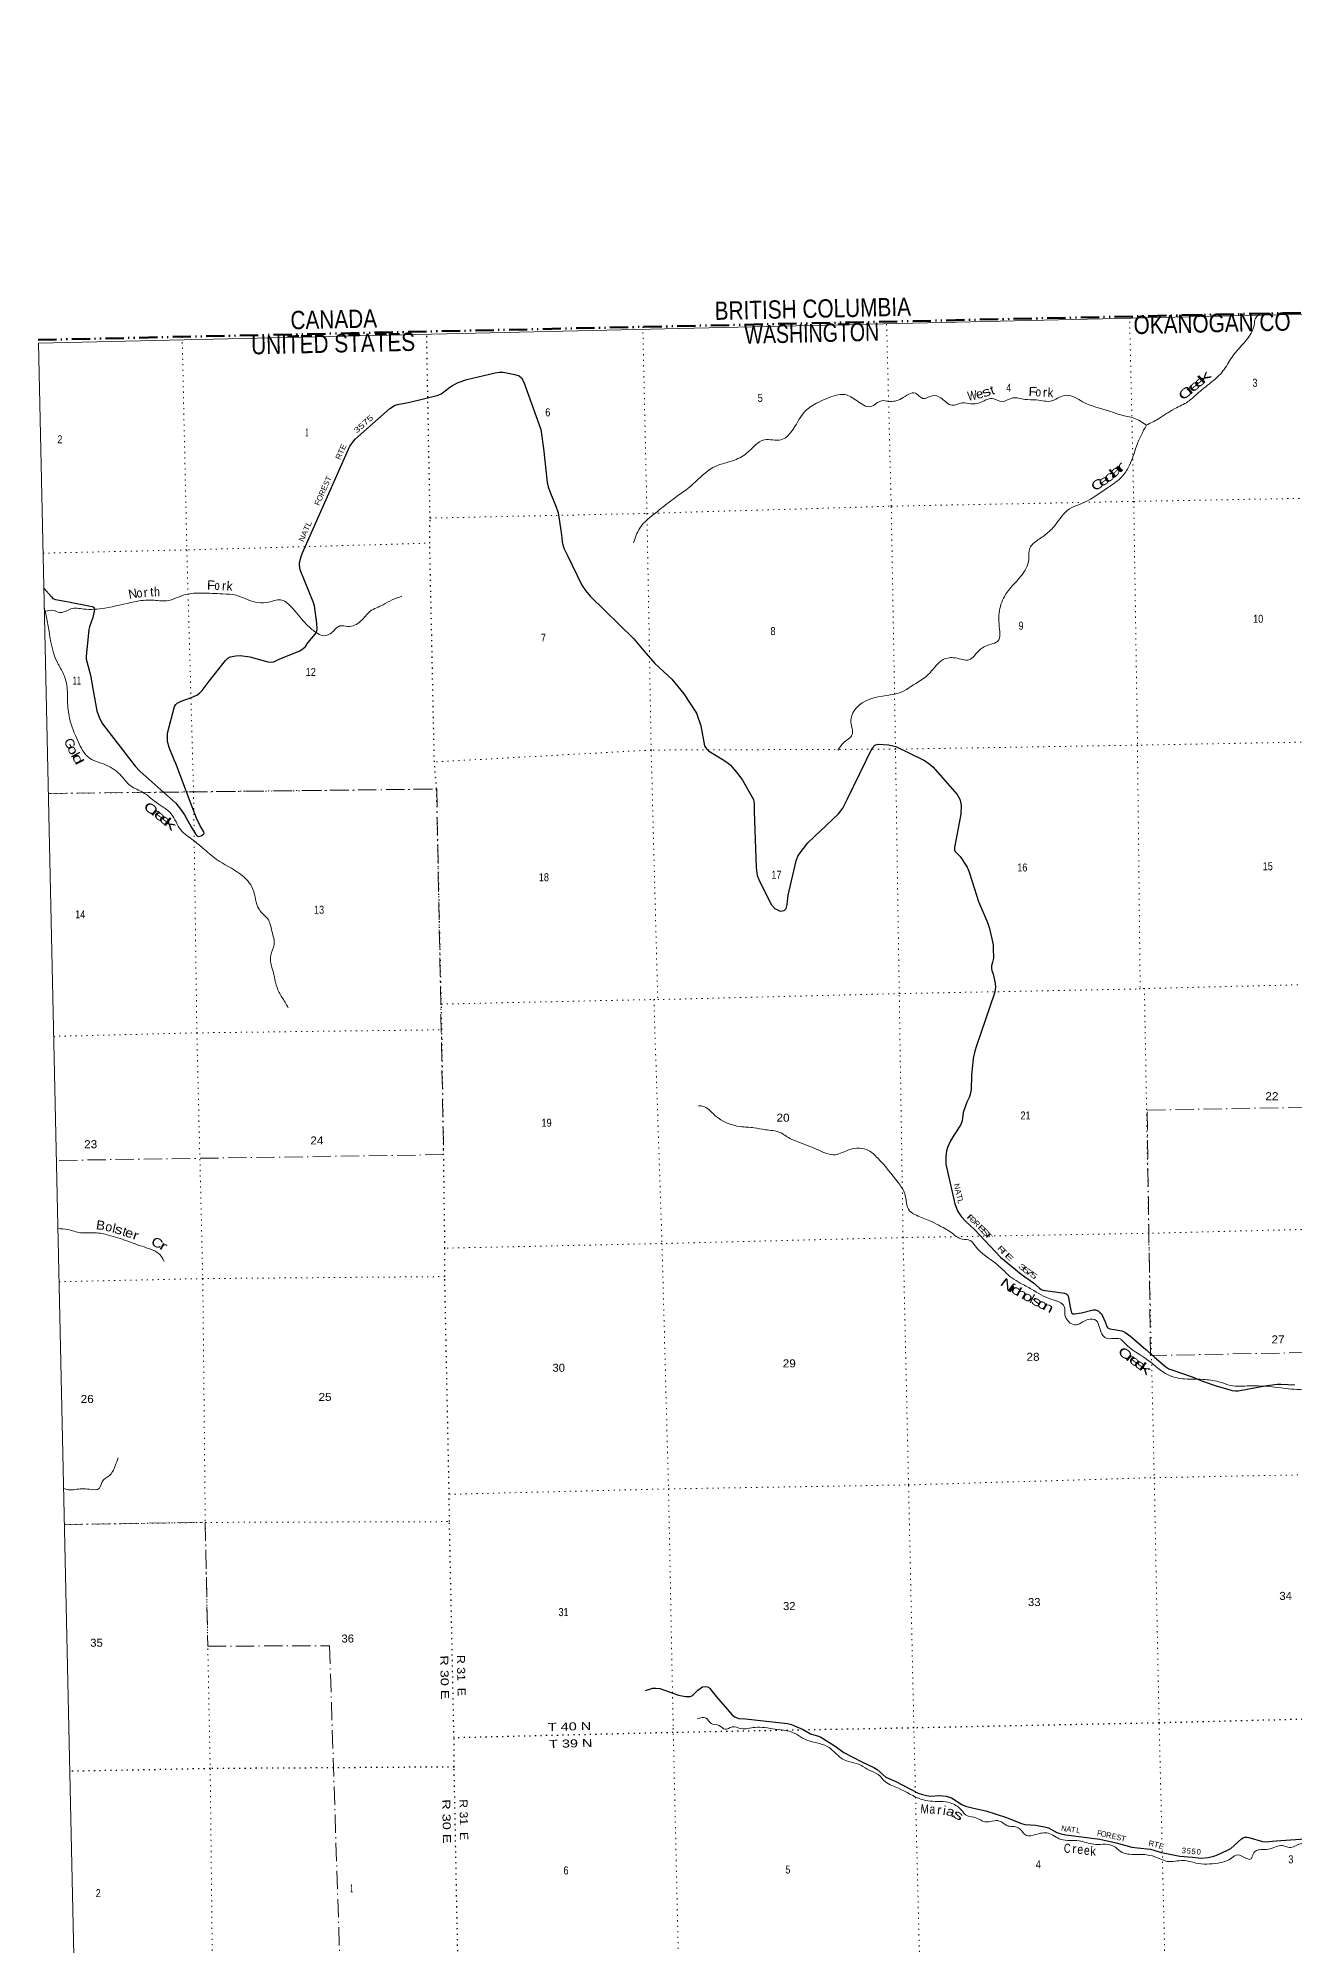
# Model space of a CAD drawing. Header units: feet. Extents: x 485078 to 733631, y 372822 to 564222.
# Drawn here: x 485078 to 512571, y 521886 to 563612 of the extents above; entities that cross this region are included whole.
import ezdxf
from ezdxf.enums import TextEntityAlignment as Align

# ---------------------------------------------------------------- set-up
doc = ezdxf.new("R2010")
doc.units = ezdxf.units.FT
doc.header["$LTSCALE"] = 80
for name, pattern in [('DASH_DOUBLE_DOT', [9.2, 5, -1.2, 0.3, -1.2, 0.3, -1.2]), ('DOT_DASHED', [7.7, 5, -1.2, 0.3, -1.2]), ('DOTTED', [1.5, 0.3, -1.2])]:
    doc.linetypes.add(name, pattern=pattern)
for name, color, linetype, lineweight in [('10', 7, 'DASH_DOUBLE_DOT', 60), ('29', 7, 'Continuous', 25), ('30', 7, 'Continuous', 25), ('39', 7, 'Continuous', 13), ('4', 7, 'Continuous', 13), ('41', 7, 'Continuous', 13), ('44', 7, 'DOT_DASHED', 13), ('6', 7, 'DOTTED', 25), ('7', 7, 'DOTTED', 13)]:
    doc.layers.add(name, color=color, linetype=linetype, lineweight=lineweight)
doc.layers.add('12', color=7, linetype='Continuous')

msp = doc.modelspace()

# ---------------------------------------------------------------- linework, layer by layer
at = {"layer": '10'}
msp.add_line((485078.46, 557012.03), (515392.91, 557664.41), dxfattribs=at)
at = {"layer": '29'}
for points in [[(493477.73, 555715.47), (493827.14, 555802.52), (493892.53, 555833.74), (493984.53, 555896.93), (494084.94, 555980.43), (494143.28, 556017.69), (494268.18, 556081.28), (494453.52, 556145.63), (495072.73, 556292.18), (495166.06, 556303.61), (495248.52, 556303.61), (495435.29, 556270.12), (495509.64, 556257.77), (495602.32, 556223.19), (495651.65, 556179.84), (495706.87, 556087.1), (496072.76, 555051.22), (496135.86, 554634.44), (496210.54, 553890.12), (496233.81, 553797.9), (496289.97, 553656.12), (496406.28, 553374.72), (496453.34, 553230.02), (496519.83, 552801.8), (496531.21, 552684.53), (496543.42, 552588.08), (496581.61, 552459.91), (496657.91, 552298.53), (496970.99, 551648.54), (497053.45, 551529.36), (497151.63, 551406.64), (498109.56, 550471.87), (498326.5, 550210.09), (498572.18, 549931.07), (498944.73, 549593.63), (499206.53, 549269.43), (499479.28, 548846.83), (499573.16, 548572.76), (499653.08, 548130.25), (499701.28, 548063.83), (499746.87, 548020.1), (500042.54, 547843.98), (500168.54, 547761.29), (500223.93, 547708.49), (500386.49, 547517.71), (500489.22, 547385.4), (500730.29, 546956.68), (500745.75, 546871.99), (500744.9, 546698.13), (500786.02, 545469.05), (500809.89, 545299.67), (500841.14, 545207.83), (501113.77, 544662.59), (501194.69, 544575.39), (501250.24, 544543.78), (501313.8, 544520.39), (501402.15, 544534.79), (501442.07, 544575.39), (501461.63, 544662.29), (501486.74, 544869.57), (501659.98, 545618.2), (501698.6, 545721.4), (501725.06, 545764.11), (501915, 546011.41), (502587.32, 546647.37), (502678.48, 546772.04), (502782.6, 546973.92), (503321, 548079.03), (503384.43, 548146.35), (503456.31, 548166.61), (503683.19, 548152.07), (503842.53, 548118.85), (504453.96, 547822.12), (504557.17, 547752.12), (504647.83, 547672.88), (505186.84, 547069.92), (505244.32, 546963.67), (505271.81, 546835.32), (505260.5, 546635.29), (505127.06, 545912.29), (505125.22, 545856.63), (505141.53, 545819.69)], [(488087.52, 547745.5), (488056.11, 547828.59), (487946.12, 548100.08), (487909.71, 548228.83), (487905.13, 548315.92), (487910.02, 548408.49), (488063.15, 548992.51), (488092.95, 549040.2), (488120.44, 549063.12), (488205.83, 549108.68), (488434.36, 549189.32), (488551.05, 549241.89), (488610.61, 549287.73), (488669.17, 549341), (488821.63, 549550.59), (489174.29, 550001.77), (489229.05, 550050.98), (489279.44, 550078.48), (489404.27, 550104.71), (489499.33, 550110.57), (489710.2, 550082.75), (490104.02, 549968.46), (490168.27, 549962.74), (490232.29, 549973.05), (490364.67, 550034.19), (490791.17, 550202.25), (490866.81, 550251.64), (490924.02, 550303.1), (490976.65, 550386.93), (491139.33, 550578.14), (491172.49, 550640.5), (491180.56, 550681.28), (491178.21, 550814.74), (491125.59, 551194.69), (491095.55, 551285.5), (490812.99, 551984.21), (490795.75, 552081.71), (490795.75, 552132.13), (490829.89, 552276.21), (490859.89, 552356.75), (491899.67, 554684.53), (491959.34, 554774.83), (492015.07, 554840.25), (492774.78, 555509.68), (492875.55, 555577.03), (492938.44, 555596.2), (493206.12, 555647.81), (493477.73, 555715.47)], [(485201.93, 551584.22), (485367.24, 551390.67), (485400.62, 551358.79), (485458.86, 551331.08), (485703.64, 551292.2), (486258.65, 551177.52), (486288.03, 551162.61), (486301.77, 551143.13), (486308.65, 551125.94), (486305.61, 551079.95), (486276.69, 550943.37), (486203.28, 550736.3), (486190.42, 550675.31), (486129.99, 550087.66), (486131.88, 550029.75), (486225.72, 549676.75), (486282.69, 549342.74), (486364.73, 548896.25), (486420.87, 548735.37), (486485.03, 548617.01), (487199.65, 547687.92), (487301.89, 547582.32), (488090.18, 546878.56), (488193.73, 546748.2), (488278.62, 546623.9), (488426.91, 546357.76), (488530.2, 546191.27), (488564.8, 546154.57), (488587.7, 546149.98), (488646.1, 546166.88), (488702.23, 546209.58), (488711.39, 546223.33), (488704.63, 546251.85), (488624.52, 546380.67), (488543.45, 546547.91), (488387.66, 546951.42), (488087.52, 547745.5)], [(505141.53, 545819.69), (505245.37, 545711.92), (505402.99, 545476.45), (505441.31, 545393.65), (505510.01, 545162.35), (505652.47, 544726.01), (505848.04, 544269.22), (505890.25, 544135.34), (505972.71, 543777.79), (505971.38, 543708.77), (505977.3, 543486.7), (505958.88, 543402.75), (505936.07, 543321.68), (505936.07, 543262.09), (505945.23, 543216.25), (505967.58, 543137.93), (506012.99, 542941.14), (506018.53, 542844.94), (505998.19, 542726.12), (505604.64, 541571.29), (505569.6, 541451.4), (505532.77, 541293.61), (505499.62, 540924.15), (505491.72, 540617.11), (505469.76, 540504.2), (505445.91, 540442.92), (505391.05, 540337.59), (505317.75, 540116.53), (505290.16, 539929.51), (505258.06, 539837.23), (505119.79, 539626.1), (505038.2, 539494.03), (504975.18, 539345.94), (504951.16, 539271.7), (504932.84, 539145.64), (504937.73, 538986.45), (505135.66, 538114.86), (505189.38, 537965.26), (505223.92, 537903.34), (505276.42, 537832.32), (505372.62, 537731.47), (505560.4, 537552.53), (506131.79, 536948.65), (506586.03, 536579.58), (506855.79, 536388.41), (506975.98, 536276.05), (507019.5, 536245.12), (507062.09, 536227.46), (507532.93, 536162.53), (507566.94, 536148.86), (507589.84, 536130.52), (507603.59, 536114.48), (507620.14, 536072.4), (507648.93, 535893.27), (507676.88, 535756.92), (507686.04, 535730.57), (507692.92, 535724.83), (507714.24, 535709.3), (507752.47, 535706.5), (507899.74, 535731.8), (508159.03, 535795.27), (508210.57, 535794.74), (508267.83, 535771.82), (508306.77, 535742.03), (508339.24, 535706.29), (508357.16, 535677.85), (508418.34, 535536.96), (508455.66, 535430.31), (508469.4, 535409.68), (508484.56, 535397.54), (508524.37, 535382.18), (508616.72, 535369.66), (508785.35, 535338.97), (508822.14, 535326.03), (508849.62, 535307.7), (508982.75, 535210.1), (509307.29, 534931.74), (509501.62, 534764.31), (509749.8, 534550.19), (509813.42, 534509.8), (509875.78, 534483.72), (510323.44, 534334.9), (510550.33, 534239.41), (510572.46, 534231.45)], [(510572.46, 534231.45), (510848.31, 534132.17), (511201.99, 534031.06), (511273.74, 534023.2), (511330.26, 534028.77), (511924.13, 534136.41), (512180.04, 534170.88), (512266.98, 534174.39), (512572.86, 534154.45)], [(498368.12, 527474.02), (498528.55, 527519.47), (498593.41, 527522.17), (498675.14, 527514.89), (499088.72, 527369.03), (499243.19, 527336.11), (499307.33, 527336.11), (499340.25, 527339.14), (499380.62, 527354.45), (499403.53, 527368.2), (499506.62, 527478.37), (499614.26, 527551.56), (499686.55, 527561.4), (499742.53, 527546.98), (499774.61, 527517.85), (499920.8, 527334.62), (500251.02, 526944.18), (500314.13, 526894.67), (500406.77, 526861.66), (500555.97, 526848.26), (501468.59, 526747.78), (501561.19, 526724.14), (501625.33, 526701.22), (501817.69, 526618), (501975.73, 526526.23), (502150.99, 526473.51), (502202.54, 526446.81), (502496.02, 526264.66), (502706.16, 526111.93), (503097.47, 525912.75), (503356.96, 525789), (503435.42, 525744.13), (503625.76, 525574.54), (503842.45, 525482.75), (504328.14, 525225.17), (504424.34, 525195.37), (504511.57, 525173.62), (504603, 525158.7), (504794.62, 525177.19), (504941.99, 525158.7), (505056.92, 525121.35), (505282.97, 524979.29), (505368.03, 524938.66), (505541.89, 524897.03), (505810.25, 524841.4), (506264.94, 524694.97), (506571.56, 524565.77), (506664.46, 524542.15), (506900.19, 524526.36), (507095.08, 524491.72), (507180.82, 524465.08), (507363.32, 524366.05), (507447.82, 524335.87), (507558.73, 524316.04), (508303.48, 524215.91), (508659.29, 524141), (509005.37, 524047.07), (509127.31, 524027.41), (509409.15, 523998.55), (509509.29, 523973.72), (509651.65, 523925.85), (510056.01, 523850.57), (510333.81, 523821.57), (510521.69, 523806.41), (510677.63, 523821.13), (510796.55, 523847.66), (510879.01, 523879.75), (511098.4, 523977.12), (511167.62, 524017.27), (511403.62, 524224.3), (511442.48, 524246.47), (511479.13, 524260.23), (511524.94, 524264.81), (511564.56, 524258.11), (511866.17, 524167.19), (511928.07, 524161.67), (512165.08, 524183.43), (512897.92, 524234.69)]]:
    msp.add_lwpolyline(points, dxfattribs=at)
at = {"layer": '39'}
for points in [[(511836.27, 557589.53), (511711.31, 557483.21), (511680.38, 557336.66), (511547.3, 557060.05), (511189.3, 556626.08), (510997.97, 556331.85), (510742.79, 556084.66), (510425.16, 555825.82), (510232.79, 555661.16), (509943.01, 555508.31), (509584.07, 555284.91), (509321.35, 555147.07)], [(509322.22, 555148.93), (509049.48, 555302.26), (508762.57, 555370.19), (508517.8, 555453.33), (507926.13, 555659.63), (507584.87, 555801.16), (507424, 555758.77), (507253.93, 555677.68), (506921.61, 555697.93), (506660.26, 555711.81), (506398.53, 555741.88), (506171.69, 555665.48), (505949.69, 555726.89), (505670.56, 555637.07), (505478.88, 555614.17), (505295.48, 555633.52), (505068.88, 555581.91), (504824.27, 555744.02), (504641.07, 555790.18), (504434.07, 555730.46), (504273.56, 555844), (503964.71, 555727.12), (503682.8, 555669.63), (503538.83, 555682.32), (503288.97, 555552.71), (502992.59, 555679.14), (502726.3, 555816.42), (502317.74, 555723.44), (502103.52, 555627.1), (501837.03, 555430.26), (501559.73, 555006.36), (501329.26, 554826.59), (500969.07, 554827.94), (500569.53, 554524.59), (500269.69, 554369.46), (499836.18, 554219.17), (499409.63, 553860.48), (498962.33, 553523.56), (498616.68, 553251.9), (498238.71, 552892.37), (498102.64, 552571.13)], [(509322.22, 555148.93), (509104.57, 554683.96), (508956.45, 554273.34), (508808.12, 554042.93), (508470.51, 553773.48), (507859.93, 553410.31), (507639.59, 553315.84), (507328.26, 552961.98), (507168.29, 552796.09), (506951.5, 552636.91), (506773.66, 552456.4), (506749.11, 552210.79), (506581.65, 551848.29), (506215.85, 551401.98), (506100.86, 551044.81), (506098.76, 550791.64), (506067.12, 550418.27), (505924.92, 550356.08), (505672.99, 550228.45), (505439.3, 550014.18), (505146.94, 550055.66), (504876.63, 550020.72), (504590.06, 549732.27), (504172.28, 549430.49), (503976.73, 549314.35), (503640.64, 549237.32), (502971.48, 548955.74), (502857.32, 548649.21), (502885.93, 548380.59), (502693.98, 548197.72), (502573.8, 548038.42)], [(485231.67, 551067.99), (485420.37, 551095.72), (485544.88, 551050.15), (485795.93, 551129.17), (486073.22, 551125.8), (486536.17, 551143.16), (487186.39, 551284.55), (487574.04, 551320.32), (487888.02, 551305.7), (488303.61, 551443.4), (488650.91, 551474.13), (489114.67, 551457.08), (489406.79, 551425.73), (489672.17, 551326.9), (490120.57, 551275.05), (490380.34, 551327.95), (490608.44, 551179.61), (490916.35, 550822.62), (491092.16, 550660.86), (491376.18, 550544.26), (491543.6, 550651.61), (491678.77, 550754.13), (491853.07, 550742.18), (492131.58, 550858.31), (492342.93, 551076.08), (492622.84, 551218.58), (492822.67, 551324.69), (493037.28, 551404.85)], [(485211.46, 551158.5), (485275.99, 550869.45), (485502.1, 549949.56), (485635.39, 549703.73), (485698.77, 549504.81), (485722.26, 549110.51), (485763.47, 548736.9), (485951.51, 548229.16), (486188.54, 547874.49), (486519.74, 547730.69), (486866.9, 547510.33), (487103.61, 547254.88), (487369.95, 547115.57), (487660.4, 546897.88), (487990.18, 546642.67), (488200.78, 546293.43), (488473.22, 546067.2), (488681.63, 545896.11), (488974.63, 545656.2), (489502.43, 545326.84), (489777.31, 544997.4), (489911.15, 544557.19), (489992.46, 544455.9), (490096.06, 544353.12), (490191.64, 544076.01), (490241, 543785.62), (490165.52, 543554.96), (490218.57, 543193.78), (490348.65, 542741.33), (490479.15, 542527.84), (490548.9, 542401.97)], [(515913.79, 535539.45), (515817, 535482.8), (515614.88, 535216.65), (515343.85, 535212.07), (515046.95, 535103.59), (514750.49, 534719.72), (514490.23, 534602.01), (514296.81, 534566.92), (514079.59, 534425.95), (513837.1, 534326.9), (513495.44, 534314.52), (513220.54, 534216.7), (512869.71, 534078.55), (512369, 534076.43), (511577.22, 534134.4), (511166.85, 534144.06), (510932.09, 534215.61), (510611.04, 534272.58), (510159.51, 534285.88), (509799.32, 534372.28), (509362.8, 534691.71), (508843.86, 535073.93), (508756.97, 535154.84), (508440.78, 535177.51), (508297.67, 535410.94), (508225.23, 535565.1), (508040.68, 535582.88), (507760.14, 535466.69), (507540.57, 535682.06), (507523.94, 535872.01), (507418.51, 535966.63), (507234.93, 536028.98), (506810.91, 536247.47), (506562.87, 536383.18), (506382.19, 536494.2), (506055.49, 536789.98), (505576.52, 537193.43), (505470.56, 537310.32), (505297.81, 537342.56), (505043.32, 537494.3), (504778.67, 537647.83), (504584.21, 537742.31), (504296.01, 537864.89), (504143.97, 537962.43), (504035.93, 538338.47), (503890.51, 538583.99), (503444.93, 539115.83), (503244.75, 539281.05), (502831.49, 539301.35), (502512.4, 539190.3), (502156.01, 539286.91), (501698.34, 539474.21), (501522.61, 539546.88), (501300.95, 539679.17), (500983.95, 539736.25), (500742.15, 539778.95), (500438.05, 539803.94), (499892.13, 540043.76), (499601.87, 540253.36), (499526.86, 540259.63)], [(485510.31, 537573.37), (485728.47, 537552.17), (486007.28, 537484.04), (486320.92, 537483.58), (486617.61, 537430.06), (487019.15, 537306.2), (487394.64, 537171.57), (487744.7, 536999.88), (487837.13, 536856.34)], [(486831.98, 532557.14), (486763.29, 532381.32), (486632.78, 532167.55), (486475.98, 532038.18), (486420.74, 531893.06), (486198.67, 531871.45), (485883.11, 531867.81), (485739.62, 531860.26), (485633.88, 531890.15)], [(499495.86, 526851.59), (499689.76, 526866.44), (499799.76, 526749.64), (499974.77, 526707.34), (500100.24, 526621.29), (500260.87, 526673.81), (500453.99, 526635.99), (500756.85, 526663.62), (501200.87, 526625.84), (501458.65, 526591.62), (501664.81, 526515.65), (501847.52, 526404.68), (502114.49, 526324.11), (502340.92, 526246.6), (502493.49, 526126.8), (502664.97, 525977.08), (503075.03, 525835.2), (503259.71, 525726.3), (503454.22, 525629.79), (503613.71, 525473.71), (503902.39, 525330.89), (504399.78, 525089.89), (504590.88, 525052.02), (505032.92, 525012.17), (505260.89, 524869.9), (505407.91, 524727.69), (505595.06, 524685.68), (505785.28, 524599.19), (506112.69, 524615.27), (506272.87, 524515.9), (506516.78, 524469.19), (506700.93, 524297.5), (506902.72, 524320.65), (507173.18, 524349.51), (507451.55, 524214.55), (507848.87, 524183.73), (508170.35, 524108.54), (508366.65, 524107.25), (508604.3, 524068.49), (508758.89, 523948.73), (509088.22, 523883.86), (509400.27, 523865.14), (509618.56, 523789.46), (509773.69, 523732.49), (510129.32, 523753.31), (510403.8, 523697.22), (510889.43, 523696.91), (511160.42, 523788.56), (511283.98, 523868.52), (511454.91, 523828.13), (511605.65, 523785.23), (511648.23, 523867.27), (511706.84, 523955.77), (511989.09, 523999.1), (512302.89, 524077.62), (512453.59, 524036.74), (512690.92, 524119.88), (512816.44, 524134.37), (512995.08, 524100.56), (513318.56, 523936.31), (513661.35, 523810.71), (514071.88, 523798.75), (514321.43, 523770.41), (514673.93, 523837.72), (514852.65, 523809.68), (515016.55, 523809.62), (515233.89, 523774.42), (515428.5, 523758.91), (515690.55, 523544.58), (515986.68, 523343.22), (516101.33, 523277.52), (516202.12, 523227.73)]]:
    msp.add_spline(points, degree=3, dxfattribs=at)
at = {"layer": '4'}
msp.add_lwpolyline([(727552.54, 563611.91), (733631.22, 379550.22), (703073.68, 378562.1), (672514.8, 377616.02), (641954.65, 376711.97), (611393.28, 375849.96), (580830.76, 375029.99), (550267.15, 374252.07), (519702.48, 373516.18), (489136.84, 372822.34), (485083.98, 556942.67), (515396.36, 557630.76), (545707.77, 558360.55), (576018.15, 559132.03), (606327.43, 559945.21), (636635.58, 560800.08), (666942.51, 561696.64), (697248.19, 562634.88)], close=True, dxfattribs=at)
msp.add_lwpolyline([(727552.54, 563611.91), (733631.22, 379550.22), (703073.68, 378562.1), (672514.8, 377616.02), (641954.65, 376711.97), (611393.28, 375849.96), (580830.76, 375029.99), (550267.15, 374252.07), (519702.48, 373516.18), (489136.84, 372822.34), (485083.98, 556942.67), (515396.36, 557630.76), (545707.77, 558360.55), (576018.15, 559132.03), (606327.43, 559945.21), (636635.58, 560800.08), (666942.51, 561696.64), (697248.19, 562634.88)], close=True, dxfattribs=at)
at = {"layer": '44'}
for points in [[(485300.85, 547090.26), (493796.61, 547187.87), (493947.97, 539191), (485477.5, 539064.97)], [(515927.55, 534919.36), (509411.74, 534797.84), (509341.15, 540164.05), (515802.12, 540281.98)], [(485652.82, 531100.3), (488734.94, 531147.17), (488789.04, 528439.26), (491453.03, 528450.45), (491707.25, 520632.38), (499103.44, 520796.63), (499159.05, 518108.99), (504442.6, 518211.18), (504505.32, 515562.16), (516373.35, 515858.35)]]:
    msp.add_lwpolyline(points, dxfattribs=at)
at = {"layer": '6'}
for points in [[(494454.4, 511068.82), (494363.38, 515089.05), (494382, 515328.45), (494284.86, 520463.42), (494277.23, 520687.61), (494178.99, 525796.62), (494176.05, 526434.41), (494076.36, 531164.32), (494070.33, 531761.54), (493973.91, 536523.93), (493977.42, 537145.68), (493911.76, 541922.75), (493898.03, 542471.43), (493796.61, 547187.87), (493746.18, 547781.23), (493645.19, 552565.79), (493652.44, 553114.73), (493577.1, 557194.92)], [(516114.11, 526942.33), (515014.36, 526897.64), (509600.89, 526761.68), (504235.39, 526651.18), (498970.8, 526551.25), (494176.05, 526434.41)], [(494178.99, 525796.62), (488842.05, 525761.75), (485771.64, 525702.54)]]:
    msp.add_lwpolyline(points, dxfattribs=at)
at = {"layer": '7'}
for points in [[(508955.05, 557525.86), (509046.04, 553479.71), (509127.59, 548147.94), (509186.85, 542817.65)], [(488229.07, 557079.83), (488331.2, 552416.05), (488478.21, 547127.44), (488550.56, 541855.13), (488679.67, 536479.97), (488734.94, 531147.17), (488842.05, 525761.75), (488903.08, 520356.58), (489026.4, 515012.15), (489076.36, 510949.06)], [(498305.65, 557296.68), (498396.97, 553216.17), (498489, 548040.58), (498632.21, 542582.74)], [(504652.17, 511299.51), (504507.83, 515556.97), (504377.12, 520913.86), (504235.39, 526651.18), (504119.79, 531967.95), (503999.97, 537377.76), (503916.3, 542713.52), (503834.41, 548059.46), (503741.1, 553374.74), (503638.22, 557411.44)], [(493652.44, 553114.73), (498396.97, 553216.17), (503741.1, 553374.74), (509046.04, 553479.71), (514353.23, 553574.61), (515490.82, 553592.19)], [(485185.13, 552347.51), (488365.53, 552418.91), (493645.19, 552565.79)], [(515614.72, 548294.53), (514509.56, 548246.69), (509127.59, 548147.94), (503834.41, 548059.46), (498489, 548040.58), (493746.18, 547781.23)], [(493796.61, 547187.87), (488479.42, 547125.02), (485300.85, 547090.26)], [(493897.75, 542484.52), (498547.18, 542584.72), (498632.21, 542582.74), (503916.3, 542713.52), (509164.85, 542815.57), (509251.66, 542823.76), (514626.61, 542954.26), (515738.7, 542993.95)], [(498547.18, 542584.72), (498725.99, 537247.22), (498869.08, 531880.5), (498970.63, 526644.39), (499103.44, 520796.63), (499203.37, 515431.76), (499310.05, 511178.08)], [(509279.59, 542832.06), (509373.8, 537478.33), (509494.31, 532125.24), (509600.89, 526761.68), (509665.34, 524168.21)], [(485417.79, 541777.47), (488550.56, 541855.13), (493911.76, 541922.75)], [(515864.15, 537629.76), (514759.15, 537605.51), (509374.96, 537471.31), (503999.97, 537377.76), (498725.99, 537247.22), (493977.42, 537145.68)], [(493973.91, 536523.93), (488679.67, 536479.97), (485535.91, 536411.7)], [(494070.33, 531761.54), (498869.08, 531880.5), (504119.79, 531967.95), (509494.31, 532125.24), (514906.47, 532230.79), (515989.51, 532270.04)], [(485652.82, 531100.3), (488734.94, 531147.17), (494076.36, 531164.32)], [(509670.12, 523963.28), (509738.43, 521030.33), (509857.19, 515696.58), (509953.58, 511421.29)]]:
    msp.add_lwpolyline(points, dxfattribs=at)

# ---------------------------------------------------------------- texts
at = {"layer": '10'}
for s, rotation, width, p in [('BRITISH COLUMBIA', 1.233, 0.85, (499882.46, 557448.32)), ('CANADA', 1.233, 0.85, (490601.94, 557242.73)), ('UNITED STATES', 1.276, 0.85, (489742.88, 556693.9)), ('WASHINGTON', 1.302, 0.8, (500534.52, 556926.29))]:
    msp.add_text(s, height=400, rotation=rotation, dxfattribs=dict(at, width=width)).set_placement(p)
at = {"layer": '12', "width": 0.85}
msp.add_text('OKANOGAN CO', height=400, rotation=1.324, dxfattribs=at).set_placement((509046.61, 557137.54))
at = {"layer": '30'}
for s, rotation, width, p in [('3575', 41.385, 1.4, (492235.09, 555127.42)), ('RTE', 65.93, 1.1, (491756.2, 554541.46)), ('FOREST', 65.93, 1.05, (491364.72, 553688)), ('NATL', 65.93, 1.15, (490975.85, 552799.54)), ('NATL', 282.794, 1.1, (505159.42, 538326.33)), ('F', 313.648, 1.9, (505443.77, 537758.29)), ('E', 313.416, 1.75, (505682.37, 537529.66)), ('S', 313.416, 1.75, (505754.81, 537455.27)), ('T', 313.416, 2, (505821.3, 537381.94)), ('R', 313.416, 1.6, (506113.36, 537069.97)), ('E', 315.906, 1.8, (506281.68, 536908.43)), ('3', 320.906, 1.85, (506568.6, 536683.93)), ('5', 320.906, 1.85, (506652.98, 536615.38)), ('7', 324.676, 1.7, (506734.09, 536560.45)), ('5', 324.676, 1.7, (506822.8, 536497.59)), ('N', 349.863, 0.85, (507508.19, 524395.29)), ('A', 352.343, 0.9, (507621.82, 524379.28)), ('L', 352.343, 0.95, (507825.69, 524350.77)), ('F', 350.343, 0.95, (508284.38, 524290.54)), ('O', 348.111, 0.85, (508376.62, 524272.05)), ('R', 348.111, 0.85, (508490.4, 524248.09)), ('E', 347.111, 0.95, (508602.61, 524223.87)), ('T', 344.815, 1.15, (508804.98, 524172.36)), ('R', 350.153, 0.8, (509420.9, 524065.45)), ('T', 345.414, 1.15, (509527.04, 524039.91)), ('E', 341.414, 1.05, (509633.97, 524007.06)), ('3', 354.04, 0.9, (510136.61, 523912.54)), ('5', 354.04, 0.9, (510244.75, 523901.25)), ('5', 355.387, 0.85, (510349.84, 523890.5))]:
    msp.add_text(s, height=120, rotation=rotation, dxfattribs=dict(at, width=width)).set_placement(p, align=Align.CENTER)
for s, rotation, p in [('O', 314.381, (505489.31, 537718.95)), ('R', 315.381, (505573.15, 537639.65)), ('T', 315.416, (506163.2, 537022.7)), ('T', 352.343, (507713.74, 524365.83)), ('S', 344.815, (508708.35, 524198.35)), ('0', 355.387, (510463.4, 523881.34))]:
    msp.add_text(s, height=120, rotation=rotation, dxfattribs=at).set_placement(p, align=Align.CENTER)
at = {"layer": '41'}
for s, rotation, width, p in [('e', 39.15, 1.8, (510545.92, 556027.3)), ('k', 42.204, 2.15, (510654.83, 556122.86)), ('W', 8.467, 0.8, (505524.53, 555697.07)), ('e', 14.611, 1.05, (505697.4, 555735.57)), ('s', 20.655, 1.45, (505853.69, 555784.75)), ('t', 18.687, 1.05, (505980.67, 555819.98)), ('F', 356.957, 1.15, (506832.76, 555782.26)), ('o', 356.315, 0.8, (506953.23, 555775.44)), ('k', 356.711, 0.95, (507220.71, 555759.03)), ('C', 40.587, 1.6, (510240.26, 555775.02)), ('r', 39.997, 2.05, (510342.57, 555857.69)), ('e', 39.15, 1.8, (510433.68, 555935.32)), ('d', 38.997, 2, (508579.06, 553956.98)), ('a', 43.799, 2.1, (508702.58, 554064.32)), ('r', 43.738, 2.2, (508816.26, 554159.89)), ('C', 32.42, 1.4, (508304.65, 553765.38)), ('e', 34.669, 1.65, (508442.42, 553855.87)), ('F', 358.657, 1.1, (488860.26, 551549.99)), ('o', 357.132, 0.75, (488990.85, 551543.02)), ('o', 6.528, 0.85, (487304.11, 551378.06)), ('h', 2.432, 0.85, (487682.44, 551403.38)), ('G', 294.33, 1.1, (485683.59, 548142.09)), ('o', 295.297, 1.35, (485749.57, 548001.19)), ('l', 297.812, 1.15, (485807.28, 547892.23)), ('d', 297.509, 1.6, (485864.04, 547799.34)), ('C', 322.979, 1.5, (487480.43, 546682.89)), ('r', 322.65, 1.95, (487595.27, 546598.91)), ('e', 322.65, 1.75, (487689.61, 546522.54)), ('e', 321.879, 1.75, (487801.53, 546433.95)), ('k', 321.551, 2, (487903.83, 546346.8)), ('B', 351.988, 1.1, (486433.13, 537548.57)), ('s', 343.562, 1.3, (486814.61, 537458.32)), ('e', 342.15, 1.15, (487045.1, 537383.62)), ('r', 340.728, 1.3, (487185.48, 537332.79)), ('C', 334.14, 1.25, (487639.44, 537174.71)), ('r', 331.112, 1.6, (487777.13, 537107.51)), ('N', 323.12, 1.55, (506223.58, 536265.07)), ('i', 327.254, 1.4, (506337.24, 536189.33)), ('c', 330.607, 1.65, (506430.14, 536141.55)), ('h', 331.137, 1.55, (506549.03, 536069.87)), ('o', 331.494, 1.45, (506684.07, 535997.73)), ('l', 333.35, 1.1, (506779.84, 535948.74)), ('s', 332.35, 1.65, (506880.03, 535895.15)), ('o', 333.128, 1.4, (507006.81, 535830.68)), ('n', 333.128, 1.5, (507132.52, 535766.98)), ('C', 323.608, 1.5, (508795.85, 534761.48)), ('r', 323.608, 1.9, (508917.53, 534671.8)), ('e', 323.646, 1.7, (509018.16, 534599.62)), ('e', 323.646, 1.7, (509131.94, 534516.38)), ('k', 323.646, 1.9, (509241, 534433.69)), ('M', 357.488, 0.8, (504468.04, 524779.72)), ('a', 357.991, 0.85, (504638.11, 524776.92)), ('a', 342.861, 1.2, (505011.46, 524729.25)), ('s', 331.824, 1.65, (505163.56, 524663.66)), ('C', 357.625, 0.75, (507586.96, 523920.05)), ('e', 354.709, 0.85, (507868.26, 523897)), ('e', 354.568, 0.85, (508013.2, 523875.84)), ('k', 358.744, 0.9, (508155.26, 523857))]:
    msp.add_text(s, height=200, rotation=rotation, dxfattribs=dict(at, width=width)).set_placement(p, align=Align.CENTER)
for s, rotation, p in [('r', 356.315, (507097.24, 555766.78)), ('r', 355.341, (489138.16, 551535.43)), ('k', 355.341, (489260.24, 551529.12)), ('N', 10.486, (487166.94, 551362.31)), ('r', 4.013, (487437.31, 551389.7)), ('t', 4.013, (487572.02, 551400.37)), ('o', 347.566, (486606.07, 537514.53)), ('l', 346.562, (486717.96, 537485.7)), ('t', 342.15, (486940.73, 537416.44)), ('i', 351.719, (504892.28, 524746.61)), ('r', 355.008, (504783.37, 524759.66)), ('r', 355.68, (507738.83, 523912.01))]:
    msp.add_text(s, height=200, rotation=rotation, dxfattribs=at).set_placement(p, align=Align.CENTER)
at = {"layer": '6'}
for s, rotation, width, p in [('R 30 E', 271.207, 1.35, (493873.24, 528238.22)), ('R 31  E', 271.207, 1.15, (494237.88, 528246.51)), ('T 40 N', 1.396, 1.35, (496231.23, 526585.05)), ('T 39 N', 1.396, 1.35, (496257.3, 526213.34)), ('R 30 E', 271.102, 1.35, (493917.54, 525089.43)), ('R 31  E', 271.102, 1.15, (494295.26, 525091.4))]:
    msp.add_text(s, height=175, rotation=rotation, dxfattribs=dict(at, width=width)).set_placement(p)
at = {"layer": '7'}
for s, width, p in [('5', 0.85, (500820.03, 555655.98)), ('4', 0.85, (506256.99, 555881.45)), ('3', 0.85, (511642.23, 555986.27)), ('6', 0.85, (496172.61, 555340.39)), ('1', 0.4, (490924.63, 554899.95)), ('2', 0.85, (485497.99, 554749.43)), ('9', 0.85, (506525.46, 550673.95)), ('10', 0.85, (511657.7, 550825.09)), ('7', 0.85, (496076.54, 550410.14)), ('8', 0.85, (501098.44, 550554.37)), ('11', 0.65, (485833.14, 549474.46)), ('12', 0.85, (490931.49, 549662.21)), ('17', 0.85, (501119.51, 545225.79)), ('16', 0.85, (506497.74, 545384.58)), ('15', 0.85, (511867.23, 545412.75)), ('18', 0.85, (496031.6, 545172.07)), ('14', 0.85, (485887.83, 544359.26)), ('13', 0.85, (491113.31, 544460.94)), ('22', 1.1, (511924.86, 540382.57)), ('19', 0.85, (496090.64, 539801.71)), ('20', 1.1, (501230.06, 539911.89)), ('21', 0.85, (506568.26, 539960.76)), ('24', 1.1, (491033.27, 539414.08)), ('23', 1.1, (486084.14, 539332.27)), ('27', 1.1, (512060.14, 535061.47)), ('30', 1.05, (496329.67, 534442.8)), ('29', 1.1, (501366.92, 534537.96)), ('28', 1.1, (506699.33, 534681.85)), ('26', 1.1, (486008.54, 533759.53)), ('25', 1.1, (491211.65, 533804.28)), ('34', 1.05, (512232.46, 529452.7)), ('31', 0.85, (496461.27, 529098.33)), ('32', 1.05, (501373.99, 529229.39)), ('33', 1.05, (506732.91, 529317.51)), ('36', 1.05, (491714.44, 528519.87)), ('35', 1.05, (486219.41, 528427.49)), ('4', 0.85, (506902.72, 523579.45)), ('3', 0.85, (512428.02, 523690.75)), ('6', 0.85, (496571.19, 523448.29)), ('5', 0.85, (501423.86, 523467.78)), ('2', 0.85, (486336.56, 522950.92)), ('1', 0.4, (491902.99, 523056.44))]:
    msp.add_text(s, height=175, dxfattribs=dict(at, width=width)).set_placement(p)

doc.saveas('drawing.dxf')
